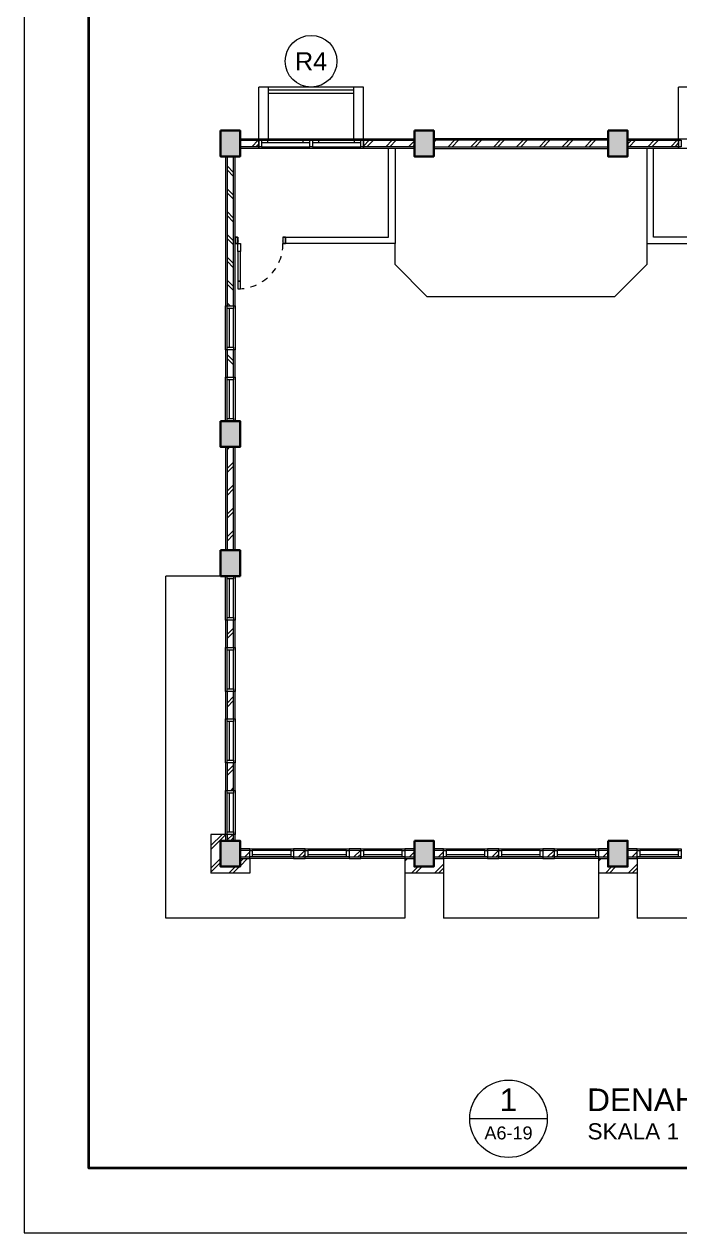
# Model space of a CAD drawing. Header units: millimetres. Extents: x -11 to 1625, y -267 to 180.
# Drawn here: x 911.21 to 921.37, y -267 to -248.28 of the extents above; entities that cross this region are included whole.
import ezdxf
from ezdxf.enums import TextEntityAlignment as Align

# ---------------------------------------------------------------- set-up
doc = ezdxf.new("R2010")
doc.units = ezdxf.units.MM
doc.linetypes.add('HIDDEN', pattern=[0.375, 0.25, -0.125])
for name, color, linetype, lineweight in [('ars', 11, 'Continuous', 5), ('dinding', 5, 'Continuous', 15), ('GRS KOP', 1, 'Continuous', 35), ('KOLOM', 1, 'Continuous', 30), ('kop', 7, 'Continuous', 20), ('kus', 63, 'Continuous', 15), ('lan', 7, 'Continuous', 15), ('not', 7, 'Continuous', 20), ('PARTISI', 190, 'Continuous', 9), ('sol kol', 8, 'Continuous', 0), ('tem', 5, 'Continuous', 20)]:
    doc.layers.add(name, color=color, linetype=linetype, lineweight=lineweight)
doc.styles.add('BARU', font='complex.shx')
doc.styles.add('S', font='SIMPLEX', dxfattribs={"width": 1.1})
doc.styles.get("Standard").update_dxf_attribs({"font": 'ARIALUNI.TTF'})
pattern_1 = [(45, (913.90673, -287.52773), (-0.1767767, 0.1767767), []), (45, (913.96923, -287.52773), (-0.1767767, 0.1767767), [])]
pattern_2 = [(45, (642.68158, -329.83762), (-0.1767767, 0.1767767), []), (45, (642.74408, -329.83762), (-0.1767767, 0.1767767), [])]

# ---------------------------------------------------------------- blocks, each defined once
blk = doc.blocks.new('kop')
at = {"layer": 'GRS KOP'}
blk.add_lwpolyline([(1, 54), (83, 54), (83, 1), (1, 1)], close=True, dxfattribs=at)
at = {"layer": 'kop', "color": 7}
for p, q in [((0, 55), (0, 0)), ((0, 0), (84, 0))]:
    blk.add_line(p, q, dxfattribs=at)
at = {"layer": 'kop', "style": 'BARU', "flags": 4}
for p, height in [((73.8, 5.4), 0.35), ((80.303, 5.382), 0.25), ((73.8, 4.9), 0.35), ((80.303, 4.882), 0.25), ((73.8, 4.4), 0.35), ((80.303, 4.382), 0.25)]:
    blk.add_attdef('-', p, '', height=height, dxfattribs=at)
at = {"layer": 'kop', "flags": 4}
for tag, p in [('AR-00', (78.057, 2.648)), ('00', (81.238, 2.647))]:
    blk.add_attdef(tag, text='', height=0.35, dxfattribs=at).set_placement(p, align=Align.MIDDLE)
blk = doc.blocks.new('Ndtpd')
blk.add_line((0.747, 0), (-0.747, 0))
blk.add_circle((0, 0), 0.747)
at = {"flags": 4}
for tag, height, p in [('NO', 0.5, (0, 0.148)), ('NOLBR', 0.3, (0, -0.398))]:
    blk.add_attdef(tag, text='', height=height, dxfattribs=at).set_placement(p, align=Align.CENTER)
for tag, p, height in [('NDTPD', (1.516, 0.148), 0.5), ('SKALA', (1.523, -0.398), 0.3)]:
    blk.add_attdef(tag, p, '', height=height, dxfattribs=at)
blk = doc.blocks.new('K1')
at = {"layer": 'KOLOM'}
blk.add_lwpolyline([(0.2, 0.15), (-0.2, 0.15), (-0.2, -0.15), (0.2, -0.15), (0.2, 0.15)], dxfattribs=at)
blk = doc.blocks.new('P 70')
at = {"linetype": 'HIDDEN', "ltscale": 0.3}
blk.add_lwpolyline([(-0.74, 0.1, -0.414214), (-0.04, 0.8, -1.303225)], format="xyb", dxfattribs=at)
for points in [[(-0.04, 0.8), (-0.08, 0.8), (-0.08, 0.68), (-0.04, 0.68)], [(-0.04, 0.68), (-0.08, 0.68), (-0.08, 0.22), (-0.04, 0.22)], [(-0.04, 0.1), (-0.08, 0.1), (-0.08, 0.22), (-0.04, 0.22)], [(-0.735, 0.06), (-0.74, 0.06), (-0.74, 0.061), (-0.74, 0.1), (-0.78, 0.1), (-0.78, 0), (-0.74, 0), (-0.74, 0.056), (-0.735, 0.058)], [(-0.742, 0.002), (-0.778, 0.002), (-0.778, 0.098), (-0.742, 0.098)], [(-0.045, 0.06), (-0.04, 0.06), (-0.04, 0.061), (-0.04, 0.1), (0, 0.1), (0, 0), (-0.04, 0), (-0.04, 0.056), (-0.045, 0.058)], [(-0.038, 0.002), (-0.002, 0.002), (-0.002, 0.098), (-0.038, 0.098)]]:
    blk.add_lwpolyline(points, close=True)
blk = doc.blocks.new('NAV')
blk.add_circle((0, -0.4), 0.4)
at = {"style": 'S', "width": 0.75, "flags": 4}
blk.add_attdef('AV', text='', height=0.3, dxfattribs=at).set_placement((0, -0.4), align=Align.MIDDLE)

msp = doc.modelspace()

# ---------------------------------------------------------------- hatches: boundary and pattern name
at = {"layer": 'ars'}
h = msp.add_hatch(dxfattribs=at)
h.set_pattern_fill('TEMBOK', color=256, scale=0.25)
h.set_pattern_definition([(45, (912.01673, -258.2025), (-0.176777, 0.176777), []), (45, (912.07923, -258.2025), (-0.176777, 0.176777), [])])
h.paths.add_polyline_path([(914.5567251, -250.0774952), (914.8467251, -250.0774952), (914.8467251, -250.1774952), (914.5567251, -250.1774952)])
h = msp.add_hatch(dxfattribs=at)
h.set_pattern_fill('TEMBOK', color=256, scale=0.25)
h.set_pattern_definition([(45, (913.73673, -258.2025), (-0.176777, 0.176777), []), (45, (913.79923, -258.2025), (-0.176777, 0.176777), [])])
h.paths.add_polyline_path([(916.4667251, -250.0774952), (917.2567251, -250.0774952), (917.2567251, -250.1774952), (916.4667251, -250.1774952)])
h = msp.add_hatch(dxfattribs=at)
h.set_pattern_fill('TEMBOK', color=256, scale=0.25)
h.set_pattern_definition([(45, (925.40673, -262.7025), (-0.1767767, 0.1767767), []), (45, (925.46923, -262.7025), (-0.1767767, 0.1767767), [])])
h.paths.add_polyline_path([(920.2567251, -250.0774952), (917.5567251, -250.0774952), (917.5567251, -250.1774952), (920.2567251, -250.1774952)])
h = msp.add_hatch(dxfattribs=at)
h.set_pattern_fill('TEMBOK', color=256, scale=0.25)
h.set_pattern_definition([(45, (917.79673, -258.2025), (-0.176777, 0.176777), []), (45, (917.85923, -258.2025), (-0.176777, 0.176777), [])])
h.paths.add_polyline_path([(920.5567251, -250.0774952), (921.3467251, -250.0774952), (921.3467251, -250.1774952), (920.5567251, -250.1774952)])
h = msp.add_hatch(dxfattribs=at)
h.set_pattern_fill('TEMBOK', color=256, scale=0.25, angle=-90)
h.set_pattern_definition([(315, (912.83173, -246.8275), (0.176777, 0.176777), []), (315, (912.83173, -246.89), (0.176777, 0.176777), [])])
h.paths.add_polyline_path([(914.4567251, -252.6408286), (914.4567251, -250.3274952), (914.3567251, -250.3274952), (914.3567251, -252.6408286)])
h = msp.add_hatch(dxfattribs=at)
h.set_pattern_fill('TEMBOK', color=256, scale=0.25, angle=-90)
h.set_pattern_definition([(315, (912.83173, -249.04083), (0.176777, 0.176777), []), (315, (912.83173, -249.10333), (0.176777, 0.176777), [])])
h.paths.add_polyline_path([(914.4567251, -253.7474952), (914.4567251, -253.3208286), (914.3567251, -253.3208286), (914.3567251, -253.7474952)])
h = msp.add_hatch(dxfattribs=at)
h.set_pattern_fill('TEMBOK', color=256, scale=0.25)
h.set_pattern_definition([(45, (925.90673, -262.7025), (-0.1767767, 0.1767767), []), (45, (925.96923, -262.7025), (-0.1767767, 0.1767767), [])])
h.paths.add_polyline_path([(914.4567251, -256.4274952), (914.4567251, -254.8274952), (914.3567251, -254.8274952), (914.3567251, -256.4274952)])
h = msp.add_hatch(dxfattribs=at)
h.set_pattern_fill('TEMBOK', color=256, scale=0.25)
h.set_pattern_definition(pattern_1)
h.paths.add_polyline_path([(914.4567251, -257.9341619), (914.4567251, -257.5074952), (914.3567251, -257.5074952), (914.3567251, -257.9341619)])
h = msp.add_hatch(dxfattribs=at)
h.set_pattern_fill('TEMBOK', color=256, scale=0.25)
h.set_pattern_definition(pattern_1)
h.paths.add_polyline_path([(914.4567251, -259.0408286), (914.4567251, -258.6141619), (914.3567251, -258.6141619), (914.3567251, -259.0408286)])
h = msp.add_hatch(dxfattribs=at)
h.set_pattern_fill('TEMBOK', color=256, scale=0.25)
h.set_pattern_definition(pattern_1)
h.paths.add_polyline_path([(914.4567251, -260.1474952), (914.4567251, -259.7208286), (914.3567251, -259.7208286), (914.3567251, -260.1474952)])
h = msp.add_hatch(dxfattribs=at)
h.set_pattern_fill('TEMBOK', color=256, scale=0.25)
h.set_pattern_definition(pattern_2)
h.paths.add_polyline_path([(914.1067251, -261.4274952), (914.7067251, -261.4274952), (914.7067251, -261.2024952), (914.5567251, -261.2024952), (914.5567251, -261.3274952), (914.2567251, -261.3274952), (914.2567251, -260.9274952), (914.3317251, -260.9274952), (914.3317251, -260.8274952), (914.1067251, -260.8274952)])
h = msp.add_hatch(dxfattribs=at)
h.set_pattern_fill('TEMBOK', color=256, scale=0.25)
h.set_pattern_definition(pattern_1)
h.paths.add_polyline_path([(914.4567251, -260.9274952), (914.4567251, -260.8274952), (914.3567251, -260.8274952), (914.3567251, -260.9274952)])
h = msp.add_hatch(dxfattribs=at)
h.set_pattern_fill('TEMBOK', color=256, scale=0.25)
h.set_pattern_definition([(45, (910.27673, -262.7025), (-0.176777, 0.176777), []), (45, (910.33923, -262.7025), (-0.176777, 0.176777), [])])
h.paths.add_polyline_path([(914.7067251, -261.0774952), (914.5567251, -261.0774952), (914.5567251, -261.1774952), (914.7067251, -261.1774952)])
h = msp.add_hatch(dxfattribs=at)
h.set_pattern_fill('TEMBOK', color=256, scale=0.25)
h.set_pattern_definition([(45, (911.10673, -262.7025), (-0.176777, 0.176777), []), (45, (911.16923, -262.7025), (-0.176777, 0.176777), [])])
h.paths.add_polyline_path([(915.5667251, -261.0774952), (915.3867251, -261.0774952), (915.3867251, -261.1774952), (915.5667251, -261.1774952)])
h = msp.add_hatch(dxfattribs=at)
h.set_pattern_fill('TEMBOK', color=256, scale=0.25)
h.set_pattern_definition([(45, (911.96673, -262.7025), (-0.176777, 0.176777), []), (45, (912.02923, -262.7025), (-0.176777, 0.176777), [])])
h.paths.add_polyline_path([(916.4267251, -261.0774952), (916.2467251, -261.0774952), (916.2467251, -261.1774952), (916.4267251, -261.1774952)])
h = msp.add_hatch(dxfattribs=at)
h.set_pattern_fill('TEMBOK', color=256, scale=0.25)
h.set_pattern_definition([(45, (912.82673, -262.7025), (-0.176777, 0.176777), []), (45, (912.88923, -262.7025), (-0.176777, 0.176777), [])])
h.paths.add_polyline_path([(917.2567251, -261.0774952), (917.1067251, -261.0774952), (917.1067251, -261.1774952), (917.2567251, -261.1774952)])
h = msp.add_hatch(dxfattribs=at)
h.set_pattern_fill('TEMBOK', color=256, scale=0.25)
h.set_pattern_definition([(45, (913.27673, -262.7025), (-0.176777, 0.176777), []), (45, (913.33923, -262.7025), (-0.176777, 0.176777), [])])
h.paths.add_polyline_path([(917.7067251, -261.0774952), (917.5567251, -261.0774952), (917.5567251, -261.1774952), (917.7067251, -261.1774952)])
h = msp.add_hatch(dxfattribs=at)
h.set_pattern_fill('TEMBOK', color=256, scale=0.25)
h.set_pattern_definition([(45, (914.10673, -262.7025), (-0.176777, 0.176777), []), (45, (914.16923, -262.7025), (-0.176777, 0.176777), [])])
h.paths.add_polyline_path([(918.5667251, -261.0774952), (918.3867251, -261.0774952), (918.3867251, -261.1774952), (918.5667251, -261.1774952)])
h = msp.add_hatch(dxfattribs=at)
h.set_pattern_fill('TEMBOK', color=256, scale=0.25)
h.set_pattern_definition([(45, (914.96673, -262.7025), (-0.176777, 0.176777), []), (45, (915.02923, -262.7025), (-0.176777, 0.176777), [])])
h.paths.add_polyline_path([(919.4267251, -261.0774952), (919.2467251, -261.0774952), (919.2467251, -261.1774952), (919.4267251, -261.1774952)])
h = msp.add_hatch(dxfattribs=at)
h.set_pattern_fill('TEMBOK', color=256, scale=0.25)
h.set_pattern_definition([(45, (915.82673, -262.7025), (-0.176777, 0.176777), []), (45, (915.88923, -262.7025), (-0.176777, 0.176777), [])])
h.paths.add_polyline_path([(920.2567251, -261.0774952), (920.1067251, -261.0774952), (920.1067251, -261.1774952), (920.2567251, -261.1774952)])
h = msp.add_hatch(dxfattribs=at)
h.set_pattern_fill('TEMBOK', color=256, scale=0.25)
h.set_pattern_definition([(45, (916.27673, -262.7025), (-0.176777, 0.176777), []), (45, (916.33923, -262.7025), (-0.176777, 0.176777), [])])
h.paths.add_polyline_path([(920.7067251, -261.0774952), (920.5567251, -261.0774952), (920.5567251, -261.1774952), (920.7067251, -261.1774952)])
h = msp.add_hatch(dxfattribs=at)
h.set_pattern_fill('TEMBOK', color=256, scale=0.25)
h.set_pattern_definition(pattern_2)
h.paths.add_polyline_path([(917.2567251, -261.3274952), (917.2567251, -261.2024952), (917.1067251, -261.2024952), (917.1067251, -261.4274952), (917.7067251, -261.4274952), (917.7067251, -261.2024952), (917.5567251, -261.2024952), (917.5567251, -261.3274952)])
h = msp.add_hatch(dxfattribs=at)
h.set_pattern_fill('TEMBOK', color=256, scale=0.25)
h.set_pattern_definition([(45, (645.68158, -329.83762), (-0.1767767, 0.1767767), []), (45, (645.74408, -329.83762), (-0.1767767, 0.1767767), [])])
h.paths.add_polyline_path([(920.2567251, -261.3274952), (920.2567251, -261.2024952), (920.1067251, -261.2024952), (920.1067251, -261.4274952), (920.7067251, -261.4274952), (920.7067251, -261.2024952), (920.5567251, -261.2024952), (920.5567251, -261.3274952)])
at = {"layer": 'sol kol'}
for points in [[(914.2567251, -249.9274952), (914.2567251, -250.3274952), (914.5567251, -250.3274952), (914.5567251, -249.9274952)], [(917.2567251, -249.9274952), (917.2567251, -250.3274952), (917.5567251, -250.3274952), (917.5567251, -249.9274952)], [(920.2567251, -249.9274952), (920.2567251, -250.3274952), (920.5567251, -250.3274952), (920.5567251, -249.9274952)], [(914.2567251, -254.4274952), (914.2567251, -254.8274952), (914.5567251, -254.8274952), (914.5567251, -254.4274952)], [(914.2567251, -256.4274952), (914.2567251, -256.8274952), (914.5567251, -256.8274952), (914.5567251, -256.4274952)], [(914.2567251, -260.9274952), (914.2567251, -261.3274952), (914.5567251, -261.3274952), (914.5567251, -260.9274952)], [(917.2567251, -260.9274952), (917.2567251, -261.3274952), (917.5567251, -261.3274952), (917.5567251, -260.9274952)], [(920.2567251, -260.9274952), (920.2567251, -261.3274952), (920.5567251, -261.3274952), (920.5567251, -260.9274952)]]:
    msp.add_hatch(color=256, dxfattribs=at).paths.add_polyline_path(points)

# ---------------------------------------------------------------- linework, layer by layer
at = {"layer": 'ars'}
for points in [[(916.3167251, -249.3024952), (914.9967251, -249.3024952)], [(916.3167251, -249.3524952), (914.9967251, -249.3524952)]]:
    msp.add_lwpolyline(points, dxfattribs=at)
for points in [[(914.5567251, -250.0774952), (914.8467251, -250.0774952), (914.8467251, -250.1774952), (914.5567251, -250.1774952)], [(916.4667251, -250.0774952), (917.2567251, -250.0774952), (917.2567251, -250.1774952), (916.4667251, -250.1774952)], [(920.2567251, -250.0774952), (917.5567251, -250.0774952), (917.5567251, -250.1774952), (920.2567251, -250.1774952)], [(920.5567251, -250.0774952), (921.3467251, -250.0774952), (921.3467251, -250.1774952), (920.5567251, -250.1774952)], [(914.4567251, -252.6408286), (914.4567251, -250.3274952), (914.3567251, -250.3274952), (914.3567251, -252.6408286)], [(914.4567251, -253.7474952), (914.4567251, -253.3208286), (914.3567251, -253.3208286), (914.3567251, -253.7474952)], [(914.4567251, -256.4274952), (914.4567251, -254.8274952), (914.3567251, -254.8274952), (914.3567251, -256.4274952)], [(914.4567251, -257.9341619), (914.4567251, -257.5074952), (914.3567251, -257.5074952), (914.3567251, -257.9341619)], [(914.4567251, -259.0408286), (914.4567251, -258.6141619), (914.3567251, -258.6141619), (914.3567251, -259.0408286)], [(914.4567251, -260.1474952), (914.4567251, -259.7208286), (914.3567251, -259.7208286), (914.3567251, -260.1474952)], [(914.4567251, -260.9274952), (914.4567251, -260.8274952), (914.3567251, -260.8274952), (914.3567251, -260.9274952)], [(914.7067251, -261.0774952), (914.5567251, -261.0774952), (914.5567251, -261.1774952), (914.7067251, -261.1774952)], [(915.5667251, -261.0774952), (915.3867251, -261.0774952), (915.3867251, -261.1774952), (915.5667251, -261.1774952)], [(916.4267251, -261.0774952), (916.2467251, -261.0774952), (916.2467251, -261.1774952), (916.4267251, -261.1774952)], [(917.2567251, -261.0774952), (917.1067251, -261.0774952), (917.1067251, -261.1774952), (917.2567251, -261.1774952)], [(917.7067251, -261.0774952), (917.5567251, -261.0774952), (917.5567251, -261.1774952), (917.7067251, -261.1774952)], [(918.5667251, -261.0774952), (918.3867251, -261.0774952), (918.3867251, -261.1774952), (918.5667251, -261.1774952)], [(919.4267251, -261.0774952), (919.2467251, -261.0774952), (919.2467251, -261.1774952), (919.4267251, -261.1774952)], [(920.2567251, -261.0774952), (920.1067251, -261.0774952), (920.1067251, -261.1774952), (920.2567251, -261.1774952)], [(920.7067251, -261.0774952), (920.5567251, -261.0774952), (920.5567251, -261.1774952), (920.7067251, -261.1774952)]]:
    msp.add_lwpolyline(points, close=True, dxfattribs=at)
at = {"layer": 'dinding'}
for points in [[(914.5567251, -250.0524952), (914.8467251, -250.0524952), (914.8467251, -250.2024952), (914.5567251, -250.2024952)], [(916.4667251, -250.0524952), (917.2567251, -250.0524952), (917.2567251, -250.2024952), (916.4667251, -250.2024952)], [(920.2567251, -250.0524952), (917.5567251, -250.0524952), (917.5567251, -250.2024952), (920.2567251, -250.2024952)], [(920.5567251, -250.0524952), (921.3467251, -250.0524952), (921.3467251, -250.2024952), (920.5567251, -250.2024952)], [(914.4817251, -252.6408286), (914.4817251, -250.3274952), (914.3317251, -250.3274952), (914.3317251, -252.6408286)], [(914.4817251, -253.7474952), (914.4817251, -253.3208286), (914.3317251, -253.3208286), (914.3317251, -253.7474952)], [(914.4817251, -256.4274952), (914.4817251, -254.8274952), (914.3317251, -254.8274952), (914.3317251, -256.4274952)], [(914.4817251, -257.9341619), (914.4817251, -257.5074952), (914.3317251, -257.5074952), (914.3317251, -257.9341619)], [(914.4817251, -259.0408286), (914.4817251, -258.6141619), (914.3317251, -258.6141619), (914.3317251, -259.0408286)], [(914.4817251, -260.1474952), (914.4817251, -259.7208286), (914.3317251, -259.7208286), (914.3317251, -260.1474952)], [(914.4817251, -260.9274952), (914.4817251, -260.8274952), (914.3317251, -260.8274952), (914.3317251, -260.9274952)], [(914.7067251, -261.0524952), (914.5567251, -261.0524952), (914.5567251, -261.2024952), (914.7067251, -261.2024952)], [(915.5667251, -261.0524952), (915.3867251, -261.0524952), (915.3867251, -261.2024952), (915.5667251, -261.2024952)], [(916.4267251, -261.0524952), (916.2467251, -261.0524952), (916.2467251, -261.2024952), (916.4267251, -261.2024952)], [(917.2567251, -261.0524952), (917.1067251, -261.0524952), (917.1067251, -261.2024952), (917.2567251, -261.2024952)], [(917.7067251, -261.0524952), (917.5567251, -261.0524952), (917.5567251, -261.2024952), (917.7067251, -261.2024952)], [(918.5667251, -261.0524952), (918.3867251, -261.0524952), (918.3867251, -261.2024952), (918.5667251, -261.2024952)], [(919.4267251, -261.0524952), (919.2467251, -261.0524952), (919.2467251, -261.2024952), (919.4267251, -261.2024952)], [(920.2567251, -261.0524952), (920.1067251, -261.0524952), (920.1067251, -261.2024952), (920.2567251, -261.2024952)], [(920.7067251, -261.0524952), (920.5567251, -261.0524952), (920.5567251, -261.2024952), (920.7067251, -261.2024952)]]:
    msp.add_lwpolyline(points, close=True, dxfattribs=at)
at = {"layer": 'kus'}
for p, q in [((914.8867251, -250.0774952), (915.6367251, -250.0774952)), ((914.8867251, -250.1124952), (915.6367251, -250.1124952)), ((914.9867251, -250.1124952), (914.9867251, -250.0774952)), ((915.5367251, -250.1124952), (915.5367251, -250.0774952)), ((915.6767251, -250.0774952), (916.4267251, -250.0774952)), ((915.6767251, -250.1124952), (916.4267251, -250.1124952)), ((915.7767251, -250.1124952), (915.7767251, -250.0774952)), ((916.3267251, -250.1124952), (916.3267251, -250.0774952)), ((914.8867251, -250.1774952), (915.6367251, -250.1774952)), ((915.6767251, -250.1774952), (916.4267251, -250.1774952)), ((914.3567251, -253.2808286), (914.3567251, -252.6808286)), ((914.3917251, -253.2808286), (914.3917251, -252.6808286)), ((914.4567251, -253.2808286), (914.4567251, -252.6808286)), ((914.3567251, -254.3874952), (914.3567251, -253.7874952)), ((914.3917251, -254.3874952), (914.3917251, -253.7874952)), ((914.4567251, -254.3874952), (914.4567251, -253.7874952)), ((914.3567251, -257.4674952), (914.3567251, -256.8674952)), ((914.3917251, -257.4674952), (914.3917251, -256.8674952)), ((914.4567251, -257.4674952), (914.4567251, -256.8674952)), ((914.3567251, -258.5741619), (914.3567251, -257.9741619)), ((914.3917251, -258.5741619), (914.3917251, -257.9741619)), ((914.4567251, -258.5741619), (914.4567251, -257.9741619)), ((914.3567251, -259.6808286), (914.3567251, -259.0808286)), ((914.3917251, -259.6808286), (914.3917251, -259.0808286)), ((914.4567251, -259.6808286), (914.4567251, -259.0808286)), ((914.3567251, -260.7874952), (914.3567251, -260.1874952)), ((914.3917251, -260.7874952), (914.3917251, -260.1874952)), ((914.4567251, -260.7874952), (914.4567251, -260.1874952)), ((915.3467251, -261.0774952), (914.7467251, -261.0774952)), ((915.3467251, -261.1424952), (914.7467251, -261.1424952)), ((916.2067251, -261.0774952), (915.6067251, -261.0774952)), ((916.2067251, -261.1424952), (915.6067251, -261.1424952)), ((917.0667251, -261.0774952), (916.4667251, -261.0774952)), ((917.0667251, -261.1424952), (916.4667251, -261.1424952)), ((918.3467251, -261.0774952), (917.7467251, -261.0774952)), ((918.3467251, -261.1424952), (917.7467251, -261.1424952)), ((919.2067251, -261.0774952), (918.6067251, -261.0774952)), ((919.2067251, -261.1424952), (918.6067251, -261.1424952)), ((920.0667251, -261.0774952), (919.4667251, -261.0774952)), ((920.0667251, -261.1424952), (919.4667251, -261.1424952)), ((921.3467251, -261.0774952), (920.7467251, -261.0774952)), ((921.3467251, -261.1424952), (920.7467251, -261.1424952)), ((915.3467251, -261.1774952), (914.7467251, -261.1774952)), ((916.2067251, -261.1774952), (915.6067251, -261.1774952)), ((917.0667251, -261.1774952), (916.4667251, -261.1774952)), ((918.3467251, -261.1774952), (917.7467251, -261.1774952)), ((919.2067251, -261.1774952), (918.6067251, -261.1774952)), ((920.0667251, -261.1774952), (919.4667251, -261.1774952)), ((921.3467251, -261.1774952), (920.7467251, -261.1774952))]:
    msp.add_line(p, q, dxfattribs=at)
for points in [[(914.8467251, -250.0774952), (914.8867251, -250.0774952), (914.8867251, -250.1774952), (914.8467251, -250.1774952)], [(915.6367251, -250.0774952), (915.6767251, -250.0774952), (915.6767251, -250.1774952), (915.6367251, -250.1774952)], [(916.4267251, -250.0774952), (916.4667251, -250.0774952), (916.4667251, -250.1774952), (916.4267251, -250.1774952)], [(921.3467251, -250.0774952), (921.3867251, -250.0774952), (921.3867251, -250.1774952), (921.3467251, -250.1774952)], [(914.3567251, -252.6808286), (914.3567251, -252.6408286), (914.4567251, -252.6408286), (914.4567251, -252.6808286)], [(914.3567251, -253.3208286), (914.3567251, -253.2808286), (914.4567251, -253.2808286), (914.4567251, -253.3208286)], [(914.3567251, -253.7874952), (914.3567251, -253.7474952), (914.4567251, -253.7474952), (914.4567251, -253.7874952)], [(914.3567251, -254.4274952), (914.3567251, -254.3874952), (914.4567251, -254.3874952), (914.4567251, -254.4274952)], [(914.3567251, -256.8674952), (914.3567251, -256.8274952), (914.4567251, -256.8274952), (914.4567251, -256.8674952)], [(914.3567251, -257.5074952), (914.3567251, -257.4674952), (914.4567251, -257.4674952), (914.4567251, -257.5074952)], [(914.3567251, -257.9741619), (914.3567251, -257.9341619), (914.4567251, -257.9341619), (914.4567251, -257.9741619)], [(914.3567251, -258.6141619), (914.3567251, -258.5741619), (914.4567251, -258.5741619), (914.4567251, -258.6141619)], [(914.3567251, -259.0808286), (914.3567251, -259.0408286), (914.4567251, -259.0408286), (914.4567251, -259.0808286)], [(914.3567251, -259.7208286), (914.3567251, -259.6808286), (914.4567251, -259.6808286), (914.4567251, -259.7208286)], [(914.3567251, -260.1874952), (914.3567251, -260.1474952), (914.4567251, -260.1474952), (914.4567251, -260.1874952)], [(914.3567251, -260.8274952), (914.3567251, -260.7874952), (914.4567251, -260.7874952), (914.4567251, -260.8274952)], [(914.7467251, -261.1774952), (914.7067251, -261.1774952), (914.7067251, -261.0774952), (914.7467251, -261.0774952)], [(915.3867251, -261.1774952), (915.3467251, -261.1774952), (915.3467251, -261.0774952), (915.3867251, -261.0774952)], [(915.6067251, -261.1774952), (915.5667251, -261.1774952), (915.5667251, -261.0774952), (915.6067251, -261.0774952)], [(916.2467251, -261.1774952), (916.2067251, -261.1774952), (916.2067251, -261.0774952), (916.2467251, -261.0774952)], [(916.4667251, -261.1774952), (916.4267251, -261.1774952), (916.4267251, -261.0774952), (916.4667251, -261.0774952)], [(917.1067251, -261.1774952), (917.0667251, -261.1774952), (917.0667251, -261.0774952), (917.1067251, -261.0774952)], [(917.7467251, -261.1774952), (917.7067251, -261.1774952), (917.7067251, -261.0774952), (917.7467251, -261.0774952)], [(918.3867251, -261.1774952), (918.3467251, -261.1774952), (918.3467251, -261.0774952), (918.3867251, -261.0774952)], [(918.6067251, -261.1774952), (918.5667251, -261.1774952), (918.5667251, -261.0774952), (918.6067251, -261.0774952)], [(919.2467251, -261.1774952), (919.2067251, -261.1774952), (919.2067251, -261.0774952), (919.2467251, -261.0774952)], [(919.4667251, -261.1774952), (919.4267251, -261.1774952), (919.4267251, -261.0774952), (919.4667251, -261.0774952)], [(920.1067251, -261.1774952), (920.0667251, -261.1774952), (920.0667251, -261.0774952), (920.1067251, -261.0774952)], [(920.7467251, -261.1774952), (920.7067251, -261.1774952), (920.7067251, -261.0774952), (920.7467251, -261.0774952)], [(921.3867251, -261.1774952), (921.3467251, -261.1774952), (921.3467251, -261.0774952), (921.3867251, -261.0774952)]]:
    msp.add_lwpolyline(points, close=True, dxfattribs=at)
at = {"layer": 'lan'}
for p, q in [((914.8467251, -250.0524952), (914.8467251, -249.2524952)), ((914.9967251, -250.0524952), (914.9967251, -249.2524952)), ((916.3167251, -250.0524952), (916.3167251, -249.2524952)), ((916.4667251, -250.0524952), (916.4667251, -249.2524952)), ((921.3467251, -250.0524952), (921.3467251, -249.2524952)), ((914.2567251, -256.8274952), (913.4067251, -256.8274952)), ((914.1067251, -260.8274952), (914.1067251, -261.4274952)), ((914.3317251, -260.8274952), (914.1067251, -260.8274952)), ((914.7067251, -261.2024952), (914.7067251, -261.4274952)), ((917.1067251, -261.2024952), (917.1067251, -261.4274952)), ((917.7067251, -261.2024952), (917.7067251, -261.4274952)), ((920.1067251, -261.2024952), (920.1067251, -261.4274952)), ((920.7067251, -261.2024952), (920.7067251, -261.4274952)), ((914.7067251, -261.4274952), (914.1067251, -261.4274952)), ((917.7067251, -261.4274952), (917.1067251, -261.4274952)), ((917.1067251, -261.4274952), (917.1067251, -262.1274952)), ((917.7067251, -261.4274952), (917.7067251, -262.1274952)), ((920.7067251, -261.4274952), (920.1067251, -261.4274952)), ((920.1067251, -261.4274952), (920.1067251, -262.1274952)), ((920.7067251, -261.4274952), (920.7067251, -262.1274952))]:
    msp.add_line(p, q, dxfattribs=at)
for points in [[(916.4667251, -249.2524952), (914.8467251, -249.2524952)], [(922.9667251, -249.2524952), (921.3467251, -249.2524952)], [(917.1067251, -262.1274952), (913.4067251, -262.1274952), (913.4067251, -256.8274952)], [(920.1067251, -262.1274952), (917.7067251, -262.1274952)], [(922.4067251, -262.1274952), (920.7067251, -262.1274952)]]:
    msp.add_lwpolyline(points, dxfattribs=at)
for points in [[(914.8467251, -250.0524952), (916.4667251, -250.0524952), (916.4667251, -250.2024952), (914.8467251, -250.2024952)], [(921.3467251, -250.0524952), (922.9667251, -250.0524952), (922.9667251, -250.2024952), (921.3467251, -250.2024952)], [(914.3317251, -253.3208286), (914.3317251, -252.6408286), (914.4817251, -252.6408286), (914.4817251, -253.3208286)], [(914.3317251, -254.4274952), (914.3317251, -253.7474952), (914.4817251, -253.7474952), (914.4817251, -254.4274952)], [(914.3317251, -257.5074952), (914.3317251, -256.8274952), (914.4817251, -256.8274952), (914.4817251, -257.5074952)], [(914.3317251, -258.6141619), (914.3317251, -257.9341619), (914.4817251, -257.9341619), (914.4817251, -258.6141619)], [(914.3317251, -259.7208286), (914.3317251, -259.0408286), (914.4817251, -259.0408286), (914.4817251, -259.7208286)], [(914.3317251, -260.8274952), (914.3317251, -260.1474952), (914.4817251, -260.1474952), (914.4817251, -260.8274952)], [(915.3867251, -261.2024952), (914.7067251, -261.2024952), (914.7067251, -261.0524952), (915.3867251, -261.0524952)], [(916.2467251, -261.2024952), (915.5667251, -261.2024952), (915.5667251, -261.0524952), (916.2467251, -261.0524952)], [(917.1067251, -261.2024952), (916.4267251, -261.2024952), (916.4267251, -261.0524952), (917.1067251, -261.0524952)], [(918.3867251, -261.2024952), (917.7067251, -261.2024952), (917.7067251, -261.0524952), (918.3867251, -261.0524952)], [(919.2467251, -261.2024952), (918.5667251, -261.2024952), (918.5667251, -261.0524952), (919.2467251, -261.0524952)], [(920.1067251, -261.2024952), (919.4267251, -261.2024952), (919.4267251, -261.0524952), (920.1067251, -261.0524952)], [(921.3867251, -261.2024952), (920.7067251, -261.2024952), (920.7067251, -261.0524952), (921.3867251, -261.0524952)]]:
    msp.add_lwpolyline(points, close=True, dxfattribs=at)
at = {"layer": 'PARTISI'}
for points in [[(916.9567251, -250.2024952), (916.9567251, -251.6774952), (915.2617251, -251.6774952), (915.2617251, -251.5774952), (916.8567251, -251.5774952), (916.8567251, -250.2024952)], [(920.8567251, -250.2024952), (920.8567251, -251.6774952), (922.5517251, -251.6774952), (922.5517251, -251.5774952), (920.9567251, -251.5774952), (920.9567251, -250.2024952)]]:
    msp.add_lwpolyline(points, dxfattribs=at)
at = {"layer": 'tem'}
for p, q in [((916.9567251, -252.0024952), (916.9567251, -251.6774952)), ((920.8567251, -251.6774952), (920.8567251, -252.0024952)), ((916.9567251, -252.0024952), (917.4567251, -252.5024952)), ((920.3567251, -252.5024952), (920.8567251, -252.0024952)), ((920.3567251, -252.5024952), (917.4567251, -252.5024952))]:
    msp.add_line(p, q, dxfattribs=at)

# ---------------------------------------------------------------- block references
at = {"layer": 'KOLOM', "rotation": 90}
for p in [(914.4067251, -250.1274952), (917.4067251, -250.1274952), (920.4067251, -250.1274952), (914.4067251, -254.6274952), (914.4067251, -256.6274952), (914.4067251, -261.1274952), (917.4067251, -261.1274952), (920.4067251, -261.1274952)]:
    msp.add_blockref('K1', p, dxfattribs=at)
at = {"layer": 'kop'}
msp.add_blockref('kop', (911.2141622, -267), dxfattribs=at)
at = {"layer": 'kus', "rotation": 180}
msp.add_blockref('P 70', (914.4817251, -251.5774952), dxfattribs=at)
at = {"layer": 'not'}
ref = msp.add_blockref('NAV', (915.6567251, -248.4524952), dxfattribs=at)
ref.add_attrib('AV', 'R4', dxfattribs={"layer": '0', "height": 0.28, "flags": 4}).set_placement((915.6567251, -248.8524952), align=Align.MIDDLE)
ref = msp.add_blockref('Ndtpd', (918.7142285, -265.2328996), dxfattribs=dict(at, xscale=0.803212851405533, yscale=0.803212851405533, zscale=0.803212851405533))
ref.add_attrib('NO', '1', dxfattribs={"layer": '0', "height": 0.35, "flags": 4}).set_placement((918.7139013, -265.1143737), align=Align.CENTER)
ref.add_attrib('NDTPD', 'DENAH RAILING BALKON LANTAI 2', (919.9319131, -265.1143737), dxfattribs={"layer": '0', "height": 0.35, "flags": 4})
ref.add_attrib('NOLBR', 'A6-19', dxfattribs={"layer": '0', "height": 0.2, "flags": 4}).set_placement((918.7139013, -265.5528695), align=Align.CENTER)
ref.add_attrib('SKALA', 'SKALA 1 : 100', (919.9377132, -265.5528695), dxfattribs={"layer": '0', "height": 0.25, "flags": 4})

doc.saveas('drawing.dxf')
